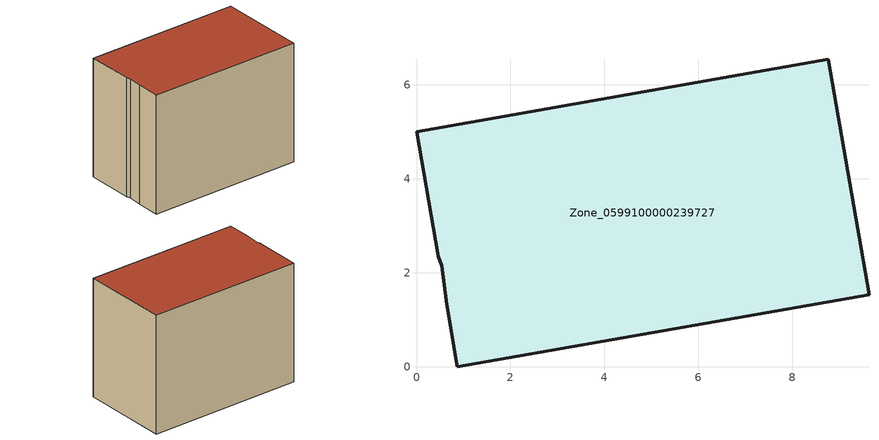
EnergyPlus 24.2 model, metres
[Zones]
Zone_0599100000239727
 floor ground (C_G): 0.64,1.33 0.54,2.14 0.46,2.35 0,5 8.76,6.54 9.63,1.53 0.87,0 z0
 wall outside (C_F): 0.87,0 9.63,1.53 8.76,6.54 0,5 0.46,2.35 0.54,2.14 0.64,1.33 0.87,0 z0:6.81
 roof outside (C_R): 0.64,1.33 0.87,0 9.63,1.53 8.76,6.54 0,5 0.46,2.35 0.54,2.14 z6.81
[BUILDING]
Pand.0599100000239727: North Axis=0; Terrain=City; Loads Convergence Tolerance Value=0.04; Temperature Convergence Tolerance Value=0.4; Solar Distribution=FullExterior; Maximum Number of Warmup Days=25; Minimum Number of Warmup Days=1
[Site:Location]
Rotterdam.The.Hague.AP_ZH_NLD Design_Conditions: Latitude=51.96; Longitude=4.45; Time Zone=1; Elevation=-4.5
[SITE:GROUNDTEMPERATURE:BUILDINGSURFACE]
18, 18, 18, 18, 18, 18, 18, 18, 18, 18, 18, 18
[MATERIAL] Thermal Absorptance=0.9; Solar Absorptance=0.7; Visible Absorptance=0.7
Name | Roughness | Thickness | Conductivity | Density | Specific Heat
G.TI.1946 | MediumSmooth | 0.15 | 1 | 540 | 1210
F.TI.1946 | Rough | 0.3 | 0.857143 | 1920 | 840
R.TI.1946 | MediumRough | 0.2 | 0.1 | 1500 | 1000
[CONSTRUCTION]
C_G: G.TI.1946
C_F: F.TI.1946
C_R: R.TI.1946
[ZONE]
Zone_0599100000239727: Type=1; Multiplier=1; Ceiling Height=Autocalculate; Volume=Autocalculate; Floor Area=autocalculate; Part of Total Floor Area=Yes
[ZONEINFILTRATION:DESIGNFLOWRATE]
Infil_Zone_0599100000239727: Zone or ZoneList or Space or SpaceList=Zone_0599100000239727; Schedule=AlwaysOn; Design Flow Rate Calculation Method=Flow/Area; Flow Rate per Floor Area=0.003; Constant Term Coefficient=1; Temperature Term Coefficient=0; Velocity Term Coefficient=0; Velocity Squared Term Coefficient=0
[HVACTEMPLATE:ZONE:IDEALLOADSAIRSYSTEM]
Zone_0599100000239727: Maximum Heating Supply Air Temperature=50; Minimum Cooling Supply Air Temperature=13; Maximum Heating Supply Air Humidity Ratio=0.0156; Minimum Cooling Supply Air Humidity Ratio=0.0077; Heating Limit=NoLimit; Cooling Limit=NoLimit; Dehumidification Control Type=ConstantSensibleHeatRatio; Cooling Sensible Heat Ratio=0.7; Dehumidification Setpoint=60; Humidification Control Type=None; Humidification Setpoint=30; Outdoor Air Method=None; Outdoor Air Flow Rate per Person=0.00944; Outdoor Air Flow Rate per Zone Floor Area=0; Outdoor Air Flow Rate per Zone=0; Demand Controlled Ventilation Type=None; Outdoor Air Economizer Type=NoEconomizer; Heat Recovery Type=None; Sensible Heat Recovery Effectiveness=0.7; Latent Heat Recovery Effectiveness=0.65
[ZONECONTROL:THERMOSTAT]
ThermostatControl_Zone_0599100000239727: Zone or ZoneList=Zone_0599100000239727; Control Type Schedule=DualSetpointControlType; Control 1=Thermostat_Zone_0599100000239727; Temperature Difference Between Cutout And Setpoint=0
[THERMOSTATSETPOINT:DUALSETPOINT]
Thermostat_Zone_0599100000239727: Heating Setpoint Temperature Schedule=HeatingSetpoint_Zone_0599100000239727; Cooling Setpoint Temperature Schedule=CoolingSetpoint_Zone_0599100000239727
[SCHEDULE:COMPACT]
HeatingSetpoint_Zone_0599100000239727: Through: 12/31, For: AllDays, Until: 24:00, 21
CoolingSetpoint_Zone_0599100000239727: Through: 12/31, For: AllDays, Until: 24:00, 24
DualSetpointControlType: Through: 12/31, For: AllDays, Until: 24:00, 4
AlwaysOn: Through: 12/31, For: AllDays, Until: 24:00, 1
